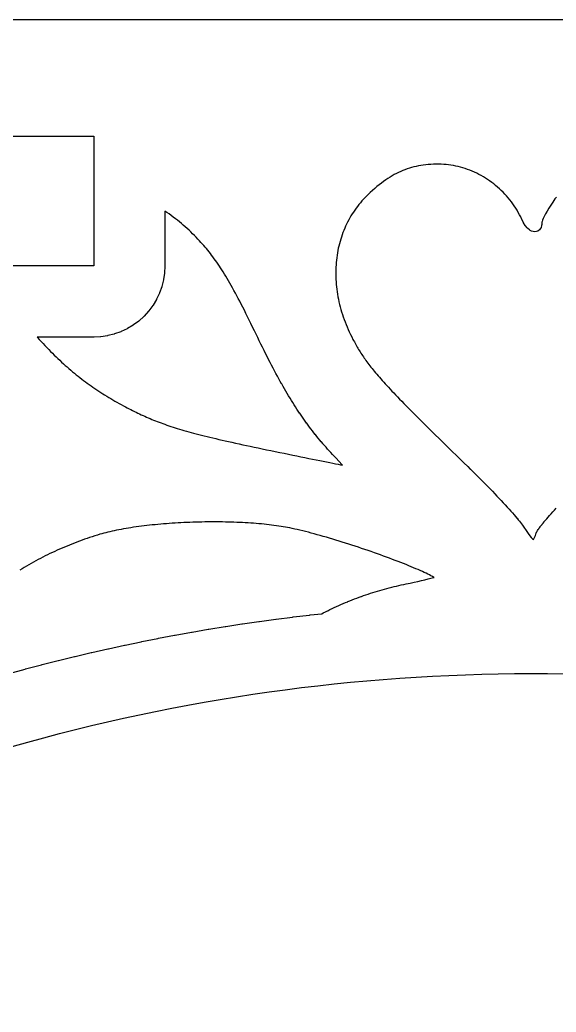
# Model space of a CAD drawing. Header units: millimetres. Extents: x 10 to 410, y 18 to 283.
# Drawn here: x 289.78 to 302.6, y 257.91 to 281.62 of the extents above; entities that cross this region are included whole.
import ezdxf

# ---------------------------------------------------------------- set-up
doc = ezdxf.new("R2010")
doc.units = ezdxf.units.MM
doc.layers.add('CUT', color=1, linetype='Continuous')

msp = doc.modelspace()

# ---------------------------------------------------------------- linework, layer by layer
at = {"layer": 'CUT'}
for points in [[(337, 160.3782), (372, 221), (337, 281.6218), (267, 281.6218), (232, 221), (267, 160.3782)], [(283.45, 278.8417), (291.55, 278.8417), (291.55, 275.7417), (283.45, 275.7417)], [(290.1929, 274.0417), (290.2026, 274.031), (290.2481, 273.9811), (290.2934, 273.9321), (290.3385, 273.8838), (290.3832, 273.8365), (290.4279, 273.7899), (290.4722, 273.7441), (290.5165, 273.6992), (290.5607, 273.6549), (290.6046, 273.6115), (290.6485, 273.5687), (290.6923, 273.5267), (290.736, 273.4853), (290.7797, 273.4446), (290.8232, 273.4046), (290.8668, 273.3653), (290.9105, 273.3265), (290.954, 273.2884), (290.9977, 273.2509), (291.0414, 273.2139), (291.0851, 273.1776), (291.129, 273.1417), (291.1729, 273.1063), (291.217, 273.0715), (291.2612, 273.0371), (291.3055, 273.0034), (291.3501, 272.97), (291.3949, 272.937), (291.4398, 272.9045), (291.4851, 272.8724), (291.5305, 272.8407), (291.5763, 272.8093), (291.6224, 272.7783), (291.6686, 272.7476), (291.7153, 272.7173), (291.7623, 272.6873), (291.8097, 272.6576), (291.8576, 272.6281), (291.9057, 272.5989), (291.9543, 272.57), (292.0034, 272.5413), (292.0529, 272.5127), (292.1029, 272.4845), (292.1534, 272.4563), (292.2044, 272.4283), (292.2559, 272.4005), (292.308, 272.3728), (292.3507, 272.3505), (292.3932, 272.3284), (292.4354, 272.3069), (292.4773, 272.2857), (292.5191, 272.265), (292.5608, 272.2445), (292.6022, 272.2244), (292.6436, 272.2048), (292.6853, 272.1853), (292.7268, 272.1663), (292.7686, 272.1476), (292.8105, 272.129), (292.8526, 272.1108), (292.895, 272.0928), (292.9376, 272.0751), (292.9807, 272.0576), (293.0243, 272.0402), (293.0682, 272.0231), (293.1126, 272.0062), (293.1577, 271.9894), (293.2034, 271.9728), (293.2497, 271.9563), (293.2969, 271.9398), (293.3447, 271.9236), (293.3934, 271.9074), (293.4429, 271.8912), (293.4935, 271.8752), (293.5449, 271.8591), (293.5973, 271.8431), (293.6508, 271.8271), (293.7055, 271.8112), (293.7615, 271.7951), (293.8184, 271.779), (293.8767, 271.763), (293.9363, 271.7469), (293.9974, 271.7307), (294.0598, 271.7144), (294.1236, 271.698), (294.189, 271.6815), (294.2558, 271.6649), (294.3244, 271.6482), (294.3945, 271.6312), (294.4664, 271.6141), (294.54, 271.5969), (294.6154, 271.5795), (294.6925, 271.5618), (294.7717, 271.544), (294.8528, 271.5258), (294.9358, 271.5075), (295.0209, 271.4888), (295.108, 271.4698), (295.1973, 271.4507), (295.2888, 271.4312), (295.3825, 271.4113), (295.4784, 271.3912), (295.5767, 271.3707), (295.6773, 271.3498), (295.7804, 271.3285), (295.8859, 271.3069), (295.9939, 271.2848), (296.0984, 271.2635), (296.2016, 271.2425), (296.3031, 271.2218), (296.4027, 271.2015), (296.5006, 271.1816), (296.5961, 271.1621), (296.6892, 271.1431), (296.7799, 271.1247), (296.8678, 271.1068), (296.8679, 271.1068), (296.9527, 271.0894), (297.0345, 271.0728), (297.0346, 271.0728), (297.1131, 271.0568), (297.188, 271.0415), (297.2594, 271.0269), (297.3267, 271.0132), (297.3269, 271.0132), (297.3901, 271.0002), (297.4491, 270.9882), (297.4493, 270.9882), (297.4958, 270.9786), (297.4794, 270.9969), (297.4108, 271.0713), (297.3349, 271.1521), (297.2948, 271.1944), (297.2945, 271.1948), (297.2549, 271.2371), (297.2545, 271.2374), (297.2154, 271.2796), (297.2149, 271.2802), (297.1764, 271.3224), (297.176, 271.3229), (297.1379, 271.3652), (297.1375, 271.3656), (297.0999, 271.4078), (297.0994, 271.4083), (297.0622, 271.4507), (297.0619, 271.4512), (297.0251, 271.4936), (297.0246, 271.4942), (296.9883, 271.5367), (296.9878, 271.5372), (296.9518, 271.58), (296.9513, 271.5805), (296.9157, 271.6234), (296.9153, 271.6239), (296.88, 271.667), (296.8796, 271.6676), (296.8446, 271.711), (296.8441, 271.7116), (296.8094, 271.7553), (296.8089, 271.7559), (296.7745, 271.7999), (296.7741, 271.8005), (296.74, 271.8448), (296.7395, 271.8454), (296.7056, 271.8901), (296.7051, 271.8907), (296.6714, 271.9359), (296.6711, 271.9364), (296.6376, 271.9819), (296.637, 271.9826), (296.6037, 272.0287), (296.6033, 272.0293), (296.5702, 272.0758), (296.5698, 272.0764), (296.5368, 272.1235), (296.5364, 272.124), (296.5035, 272.1716), (296.5031, 272.1722), (296.4703, 272.2204), (296.4699, 272.2211), (296.4372, 272.27), (296.4368, 272.2706), (296.4042, 272.3201), (296.4038, 272.3206), (296.3712, 272.3708), (296.3709, 272.3714), (296.3383, 272.4223), (296.3379, 272.4229), (296.3054, 272.4745), (296.305, 272.475), (296.2724, 272.5275), (296.2721, 272.5281), (296.2395, 272.5813), (296.2392, 272.5818), (296.2065, 272.6359), (296.2062, 272.6364), (296.1734, 272.6914), (296.1731, 272.692), (296.1403, 272.7479), (296.14, 272.7483), (296.107, 272.8051), (296.1067, 272.8056), (296.0736, 272.8634), (296.0734, 272.8638), (296.0401, 272.9225), (296.0398, 272.923), (296.0064, 272.9828), (296.0062, 272.9832), (295.9725, 273.0441), (295.9722, 273.0446), (295.9384, 273.1065), (295.9382, 273.1069), (295.9041, 273.17), (295.904, 273.1703), (295.8696, 273.2345), (295.8693, 273.2349), (295.8347, 273.3003), (295.8345, 273.3007), (295.7996, 273.3673), (295.7995, 273.3676), (295.7642, 273.4355), (295.764, 273.4359), (295.7285, 273.505), (295.7283, 273.5053), (295.6924, 273.5758), (295.6923, 273.5761), (295.656, 273.6479), (295.6558, 273.6481), (295.6191, 273.7212), (295.619, 273.7216), (295.5819, 273.7962), (295.5818, 273.7963), (295.5442, 273.8722), (295.544, 273.8726), (295.506, 273.9501), (295.5059, 273.9502), (295.4674, 274.0291), (295.4673, 274.0295), (295.4284, 274.11), (295.4283, 274.1101), (295.3888, 274.1921), (295.3467, 274.2797), (295.3054, 274.3647), (295.265, 274.4474), (295.2255, 274.5277), (295.1866, 274.6058), (295.1486, 274.6817), (295.1113, 274.7554), (295.0746, 274.8272), (295.0386, 274.8968), (295.0031, 274.9645), (294.9683, 275.0303), (294.9339, 275.0942), (294.9001, 275.1564), (294.8667, 275.2168), (294.8337, 275.2756), (294.8012, 275.3328), (294.769, 275.3884), (294.7372, 275.4425), (294.7056, 275.4951), (294.6742, 275.5464), (294.643, 275.5965), (294.6122, 275.6452), (294.5813, 275.6927), (294.5506, 275.7391), (294.5199, 275.7845), (294.4893, 275.8287), (294.4587, 275.8721), (294.428, 275.9146), (294.3973, 275.9563), (294.3664, 275.9973), (294.3353, 276.0375), (294.3042, 276.0771), (294.2727, 276.1161), (294.2409, 276.1546), (294.2089, 276.1927), (294.1765, 276.2304), (294.1437, 276.2678), (294.1105, 276.3048), (294.0769, 276.3416), (294.0368, 276.3844), (293.9961, 276.4268), (293.9546, 276.4689), (293.9123, 276.5107), (293.8693, 276.552), (293.8254, 276.5931), (293.7809, 276.6338), (293.7355, 276.6741), (293.6895, 276.7141), (293.6428, 276.7536), (293.5954, 276.7928), (293.5473, 276.8316), (293.4986, 276.8699), (293.4492, 276.9079), (293.3993, 276.9454), (293.3487, 276.9824), (293.2974, 277.019), (293.25, 277.0521), (293.25, 275.7417), (293.2499, 275.7368), (293.2422, 275.5799), (293.2412, 275.5701), (293.2182, 275.4148), (293.2163, 275.4052), (293.1781, 275.2529), (293.1753, 275.2435), (293.1224, 275.0957), (293.1186, 275.0867), (293.0515, 274.9447), (293.0469, 274.936), (292.9662, 274.8013), (292.9607, 274.7931), (292.8671, 274.667), (292.8609, 274.6594), (292.7555, 274.5431), (292.7486, 274.5362), (292.6322, 274.4307), (292.6246, 274.4245), (292.4985, 274.331), (292.4903, 274.3255), (292.3556, 274.2448), (292.347, 274.2402), (292.2051, 274.173), (292.196, 274.1692), (292.0482, 274.1163), (292.0388, 274.1135), (291.8864, 274.0754), (291.8768, 274.0735), (291.7215, 274.0505), (291.7117, 274.0495), (291.5549, 274.0418), (291.55, 274.0417)]]:
    msp.add_lwpolyline(points, close=True, dxfattribs=at)
for points in [[(302.6058, 277.3862), (302.572, 277.3406), (302.5201, 277.2668), (302.4708, 277.1931), (302.4249, 277.1208), (302.383, 277.0512), (302.346, 276.9859), (302.3146, 276.9262), (302.2898, 276.874), (302.2724, 276.8317), (302.2635, 276.8037), (302.2608, 276.7853), (302.2562, 276.7283), (302.2518, 276.7062), (302.2381, 276.6629), (302.2214, 276.6313), (302.2001, 276.6042), (302.1588, 276.5732), (302.1312, 276.5621), (302.0808, 276.5558), (302.0483, 276.5601), (302.0145, 276.5709), (301.9782, 276.5902), (301.9592, 276.6033), (301.9206, 276.6371), (301.9095, 276.6485), (301.8697, 276.6965), (301.8625, 276.7063), (301.823, 276.7679), (301.8181, 276.7766), (301.78, 276.8515), (301.7787, 276.8542), (301.7519, 276.9108), (301.7244, 276.9653), (301.6954, 277.0189), (301.6648, 277.0716), (301.6329, 277.1235), (301.5997, 277.1744), (301.5652, 277.2242), (301.5293, 277.2732), (301.4921, 277.3211), (301.4538, 277.3679), (301.4142, 277.4136), (301.3734, 277.4583), (301.3317, 277.5019), (301.2887, 277.5442), (301.2447, 277.5856), (301.1997, 277.6257), (301.1538, 277.6645), (301.107, 277.7021), (301.0591, 277.7384), (301.0104, 277.7735), (300.9609, 277.8072), (300.9107, 277.8396), (300.8595, 277.8707), (300.8079, 277.9004), (300.7553, 277.9285), (300.7022, 277.9555), (300.6487, 277.9808), (300.5943, 278.0046), (300.5394, 278.027), (300.4841, 278.048), (300.4284, 278.0673), (300.3722, 278.085), (300.3156, 278.1011), (300.2587, 278.1157), (300.2015, 278.1286), (300.1439, 278.1399), (300.0861, 278.1495), (300.0282, 278.1574), (299.9701, 278.1636), (299.9118, 278.168), (299.8533, 278.1706), (299.7945, 278.1716), (299.7295, 278.1709), (299.6656, 278.1691), (299.6031, 278.1659), (299.5419, 278.1614), (299.4821, 278.1557), (299.4233, 278.1486), (299.3659, 278.1402), (299.3094, 278.1302), (299.2538, 278.119), (299.1992, 278.1063), (299.1452, 278.0921), (299.0919, 278.0765), (299.0393, 278.0592), (298.9871, 278.0405), (298.9354, 278.0202), (298.8841, 277.9982), (298.833, 277.9746), (298.782, 277.9492), (298.7311, 277.9221), (298.6803, 277.8932), (298.6293, 277.8624), (298.5782, 277.8298), (298.5269, 277.7954), (298.4753, 277.7589), (298.4233, 277.7204), (298.371, 277.68), (298.318, 277.6374), (298.2647, 277.5929), (298.2106, 277.5461), (298.156, 277.4974), (298.1141, 277.4584), (298.0733, 277.4187), (298.0336, 277.3783), (297.995, 277.3372), (297.9574, 277.2953), (297.9209, 277.2526), (297.8856, 277.2094), (297.8513, 277.1653), (297.818, 277.1206), (297.7858, 277.0753), (297.7548, 277.0293), (297.7248, 276.9826), (297.6959, 276.9354), (297.6681, 276.8875), (297.6414, 276.8391), (297.6157, 276.7901), (297.5912, 276.7404), (297.5678, 276.6903), (297.5455, 276.6397), (297.5242, 276.5884), (297.5041, 276.5367), (297.485, 276.4845), (297.4671, 276.4318), (297.4503, 276.3786), (297.4346, 276.3251), (297.4199, 276.271), (297.4064, 276.2166), (297.3941, 276.1617), (297.3828, 276.1064), (297.3727, 276.0508), (297.3636, 275.9948), (297.3557, 275.9385), (297.3489, 275.882), (297.3433, 275.825), (297.3389, 275.7677), (297.3355, 275.7101), (297.3333, 275.6523), (297.3322, 275.5942), (297.3322, 275.5359), (297.3335, 275.4774), (297.3358, 275.4186), (297.3393, 275.3597), (297.3439, 275.3006), (297.3497, 275.2413), (297.3567, 275.1819), (297.3648, 275.1224), (297.3742, 275.0627), (297.3846, 275.0029), (297.3963, 274.9431), (297.4091, 274.8832), (297.4231, 274.8232), (297.4382, 274.7632), (297.4546, 274.7032), (297.4722, 274.6431), (297.4908, 274.5831), (297.5107, 274.5232), (297.5318, 274.4632), (297.5541, 274.4033), (297.5776, 274.3435), (297.6022, 274.2838), (297.6281, 274.2241), (297.6552, 274.1647), (297.6834, 274.1053), (297.7129, 274.046), (297.7437, 273.9868), (297.7604, 273.9556), (297.7772, 273.9244), (297.794, 273.8939), (297.811, 273.8635), (297.8279, 273.8335), (297.8451, 273.8037), (297.8625, 273.7741), (297.88, 273.7448), (297.8979, 273.7155), (297.916, 273.6863), (297.9345, 273.6572), (297.9534, 273.6279), (297.9728, 273.5986), (297.9926, 273.5691), (298.0129, 273.5395), (298.0339, 273.5097), (298.0553, 273.4796), (298.0775, 273.4492), (298.1003, 273.4184), (298.1238, 273.3873), (298.1482, 273.3556), (298.1733, 273.3234), (298.1994, 273.2907), (298.2262, 273.2574), (298.2539, 273.2236), (298.2828, 273.189), (298.3126, 273.1536), (298.3434, 273.1176), (298.3754, 273.0808), (298.4086, 273.043), (298.4429, 273.0043), (298.4783, 272.9647), (298.515, 272.9242), (298.553, 272.8827), (298.5924, 272.84), (298.6331, 272.7963), (298.6753, 272.7514), (298.7188, 272.7054), (298.764, 272.658), (298.8106, 272.6094), (298.8587, 272.5594), (298.9084, 272.5082), (298.9599, 272.4555), (299.0131, 272.4013), (299.0678, 272.3456), (299.1243, 272.2885), (299.1827, 272.2298), (299.2429, 272.1694), (299.305, 272.1074), (299.369, 272.0436), (299.4349, 271.9781), (299.5028, 271.9108), (299.5728, 271.8417), (299.6449, 271.7706), (299.719, 271.6977), (299.7953, 271.6228), (299.8738, 271.5458), (299.9545, 271.4669), (300.0375, 271.3858), (300.1227, 271.3026), (300.2104, 271.2172), (300.3004, 271.1295), (300.3927, 271.0397), (300.4877, 270.9473), (300.5485, 270.8881), (300.5488, 270.8879), (300.6094, 270.8284), (300.6096, 270.8281), (300.6699, 270.7685), (300.6702, 270.7682), (300.7301, 270.7085), (300.7303, 270.7084), (300.7897, 270.6489), (300.7899, 270.6486), (300.8488, 270.5892), (300.8491, 270.589), (300.9072, 270.53), (300.9075, 270.5297), (300.9648, 270.471), (300.9649, 270.4708), (301.0214, 270.4127), (301.0217, 270.4124), (301.0771, 270.355), (301.0773, 270.3548), (301.1316, 270.2981), (301.1318, 270.2978), (301.1849, 270.242), (301.1852, 270.2418), (301.237, 270.187), (301.2373, 270.1867), (301.2877, 270.1329), (301.2879, 270.1326), (301.3367, 270.0801), (301.337, 270.0799), (301.3843, 270.0287), (301.3846, 270.0283), (301.4301, 269.9785), (301.4305, 269.9781), (301.4742, 269.9298), (301.4745, 269.9294), (301.5162, 269.8828), (301.5166, 269.8823), (301.5563, 269.8374), (301.5567, 269.837), (301.5943, 269.794), (301.5948, 269.7934), (301.6301, 269.7524), (301.6306, 269.7519), (301.6636, 269.713), (301.6642, 269.7122), (301.6947, 269.6755), (301.6954, 269.6747), (301.7234, 269.6403), (301.7241, 269.6393), (301.7494, 269.6074), (301.7504, 269.6062), (301.773, 269.5768), (301.7743, 269.5751), (301.794, 269.5483), (301.7955, 269.5462), (301.8122, 269.5222), (301.8141, 269.5194), (301.8278, 269.4982), (301.8283, 269.4975), (301.8805, 269.415), (301.9274, 269.3463), (301.9694, 269.2908), (302.0059, 269.2487), (302.0357, 269.2205), (302.0561, 269.2062), (302.057, 269.2058), (302.0683, 269.2204), (302.0859, 269.2523), (302.1052, 269.2988), (302.126, 269.3613), (302.1278, 269.3661), (302.1318, 269.3763), (302.1359, 269.3854), (302.1423, 269.3979), (302.1454, 269.4036), (302.1543, 269.4185), (302.1564, 269.4218), (302.1676, 269.439), (302.1695, 269.4418), (302.1831, 269.4612), (302.1842, 269.4627), (302.2, 269.4844), (302.2012, 269.486), (302.2193, 269.5098), (302.2203, 269.5112), (302.2407, 269.5371), (302.2412, 269.5377), (302.2636, 269.5657), (302.2644, 269.5666), (302.289, 269.5966), (302.2894, 269.5971), (302.316, 269.6291), (302.3167, 269.6299), (302.3454, 269.6637), (302.3456, 269.664), (302.3762, 269.6998), (302.3766, 269.7003), (302.4091, 269.7378), (302.4095, 269.7382), (302.4439, 269.7775), (302.4442, 269.7779), (302.4805, 269.8189), (302.4807, 269.8191), (302.5187, 269.8618), (302.519, 269.8621), (302.5588, 269.9064), (302.559, 269.9067), (302.6005, 269.9526)], [(289.5271, 266.0035), (289.906, 266.1068), (289.9065, 266.1069), (289.92, 266.1105), (289.9203, 266.1106), (290.3, 266.2106), (290.3006, 266.2107), (290.3142, 266.2142), (290.3145, 266.2143), (290.6951, 266.311), (290.6953, 266.3111), (290.7088, 266.3145), (290.7094, 266.3146), (291.091, 266.4079), (291.1045, 266.4112), (291.1053, 266.4114), (291.4876, 266.5014), (291.4883, 266.5016), (291.5019, 266.5047), (291.502, 266.5047), (291.885, 266.5914), (291.8856, 266.5916), (291.8992, 266.5946), (291.8995, 266.5946), (292.2833, 266.6779), (292.2836, 266.678), (292.2972, 266.6809), (292.2977, 266.681), (292.6822, 266.761), (292.6826, 266.7611), (292.6963, 266.7639), (292.6968, 266.764), (293.082, 266.8406), (293.0829, 266.8407), (293.0965, 266.8433), (293.4823, 266.9166), (293.483, 266.9168), (293.4967, 266.9193), (293.4969, 266.9193), (293.8833, 266.9892), (293.884, 266.9893), (293.8978, 266.9917), (293.898, 266.9918), (294.285, 267.0583), (294.2855, 267.0583), (294.2993, 267.0606), (294.2996, 267.0607), (294.6872, 267.1239), (294.6876, 267.124), (294.7014, 267.1262), (294.7019, 267.1262), (295.09, 267.1859), (295.0902, 267.186), (295.104, 267.1881), (295.1047, 267.1882), (295.4933, 267.2445), (295.494, 267.2446), (295.5078, 267.2465), (295.5079, 267.2465), (295.8971, 267.2995), (295.8977, 267.2996), (295.9115, 267.3014), (295.9118, 267.3014), (296.3014, 267.351), (296.3018, 267.351), (296.3156, 267.3527), (296.3161, 267.3528), (296.7061, 267.3989), (296.7064, 267.3989), (296.7203, 267.4005), (296.7208, 267.4006), (296.9985, 267.4312), (297.0337, 267.4494), (297.0343, 267.4497), (297.0861, 267.476), (297.0868, 267.4763), (297.1386, 267.5021), (297.1395, 267.5026), (297.1916, 267.5279), (297.192, 267.5281), (297.2441, 267.5531), (297.2449, 267.5534), (297.2971, 267.5779), (297.2978, 267.5783), (297.3502, 267.6024), (297.351, 267.6027), (297.4035, 267.6263), (297.4041, 267.6266), (297.4567, 267.6498), (297.4575, 267.6501), (297.5103, 267.6729), (297.5109, 267.6732), (297.5638, 267.6956), (297.5645, 267.6959), (297.6175, 267.7179), (297.6183, 267.7182), (297.6715, 267.7397), (297.672, 267.7399), (297.7253, 267.7611), (297.7262, 267.7614), (297.7796, 267.7821), (297.7803, 267.7824), (297.8339, 267.8027), (297.8346, 267.803), (297.8884, 267.8229), (297.8891, 267.8231), (297.943, 267.8426), (297.9439, 267.843), (297.998, 267.862), (297.9985, 267.8621), (298.0527, 267.8808), (298.0534, 267.8811), (298.1078, 267.8994), (298.1085, 267.8996), (298.1631, 267.9175), (298.1639, 267.9178), (298.2187, 267.9353), (298.2194, 267.9355), (298.2743, 267.9526), (298.275, 267.9528), (298.3301, 267.9695), (298.3308, 267.9697), (298.3861, 267.986), (298.3868, 267.9862), (298.4422, 268.0021), (298.443, 268.0023), (298.4987, 268.0178), (298.4992, 268.018), (298.555, 268.0332), (298.5558, 268.0334), (298.6119, 268.0482), (298.6127, 268.0484), (298.6689, 268.0627), (298.6693, 268.0628), (298.7257, 268.0769), (298.7267, 268.0771), (298.7834, 268.0907), (298.7841, 268.0909), (298.8409, 268.1041), (298.8415, 268.1042), (298.8986, 268.1171), (298.8991, 268.1173), (298.9564, 268.1299), (298.9573, 268.13), (299.0147, 268.1421), (299.1121, 268.1627), (299.2064, 268.1832), (299.2972, 268.2033), (299.3835, 268.2231), (299.4644, 268.2421), (299.5395, 268.2605), (299.6075, 268.2775), (299.6676, 268.2934), (299.6827, 268.2976), (299.6718, 268.304), (299.6418, 268.3209), (299.6087, 268.3386), (299.5727, 268.3572), (299.5339, 268.3765), (299.4924, 268.3967), (299.4484, 268.4174), (299.4018, 268.4387), (299.3529, 268.4607), (299.3018, 268.4832), (299.2485, 268.5061), (299.1931, 268.5296), (299.1358, 268.5535), (299.0766, 268.5778), (299.0157, 268.6024), (298.953, 268.6273), (298.8888, 268.6526), (298.8231, 268.6781), (298.7561, 268.7037), (298.6876, 268.7296), (298.618, 268.7557), (298.5472, 268.7817), (298.4753, 268.808), (298.4027, 268.8343), (298.329, 268.8606), (298.2548, 268.8869), (298.1797, 268.913), (298.1041, 268.9391), (298.028, 268.9651), (297.9515, 268.991), (297.8747, 269.0167), (297.7977, 269.0421), (297.7205, 269.0673), (297.6434, 269.0922), (297.5662, 269.1168), (297.4892, 269.1411), (297.4125, 269.1648), (297.336, 269.1883), (297.2601, 269.2113), (297.1846, 269.2338), (297.1096, 269.2558), (297.0355, 269.2773), (296.962, 269.298), (296.8895, 269.3183), (296.8179, 269.3379), (296.7473, 269.3567), (296.678, 269.375), (296.61, 269.3923), (296.543, 269.409), (296.4777, 269.4248), (296.4139, 269.4399), (296.3517, 269.4539), (296.2912, 269.4671), (296.2326, 269.4793), (296.1824, 269.4893), (296.131, 269.4988), (296.0783, 269.508), (296.0244, 269.5169), (295.9695, 269.5254), (295.9134, 269.5335), (295.8563, 269.5414), (295.7983, 269.5488), (295.7392, 269.5559), (295.6793, 269.5626), (295.6184, 269.5689), (295.5566, 269.5749), (295.494, 269.5807), (295.4308, 269.5859), (295.3667, 269.5909), (295.3019, 269.5955), (295.2365, 269.5998), (295.1704, 269.6037), (295.1037, 269.6072), (295.0366, 269.6105), (294.9689, 269.6133), (294.9006, 269.6159), (294.8321, 269.618), (294.763, 269.6198), (294.6936, 269.6213), (294.6239, 269.6225), (294.554, 269.6233), (294.4836, 269.6237), (294.4131, 269.6238), (294.3424, 269.6236), (294.2716, 269.6231), (294.2007, 269.6222), (294.1297, 269.6209), (294.0586, 269.6194), (293.9876, 269.6175), (293.9166, 269.6153), (293.8456, 269.6128), (293.7748, 269.6099), (293.7042, 269.6067), (293.6337, 269.6031), (293.5634, 269.5993), (293.4934, 269.5951), (293.4236, 269.5906), (293.3544, 269.5859), (293.2853, 269.5807), (293.2167, 269.5752), (293.1486, 269.5695), (293.0808, 269.5633), (293.0136, 269.557), (292.9471, 269.5502), (292.881, 269.5432), (292.8156, 269.536), (292.751, 269.5282), (292.6869, 269.5203), (292.6236, 269.5121), (292.5612, 269.5036), (292.4994, 269.4947), (292.4386, 269.4856), (292.3786, 269.4761), (292.3196, 269.4664), (292.2616, 269.4563), (292.2045, 269.4461), (292.1486, 269.4354), (292.0936, 269.4245), (292.0398, 269.4134), (291.9871, 269.4019), (291.9358, 269.3902), (291.8856, 269.3782), (291.8366, 269.3659), (291.7891, 269.3535), (291.743, 269.3406), (291.6979, 269.3275), (291.636, 269.3088), (291.5742, 269.2896), (291.5127, 269.2699), (291.4512, 269.2497), (291.3901, 269.2292), (291.3293, 269.208), (291.2686, 269.1865), (291.2083, 269.1646), (291.148, 269.142), (291.0881, 269.1192), (291.0284, 269.0958), (290.969, 269.0721), (290.9098, 269.0478), (290.8509, 269.0231), (290.7922, 268.998), (290.7337, 268.9724), (290.6756, 268.9465), (290.6177, 268.92), (290.56, 268.8931), (290.5027, 268.8658), (290.4455, 268.838), (290.3887, 268.8099), (290.3321, 268.7812), (290.2758, 268.7522), (290.2198, 268.7228), (290.1641, 268.6929), (290.1086, 268.6625), (290.0534, 268.6318), (289.9986, 268.6007), (289.944, 268.5691), (289.8897, 268.5371), (289.8357, 268.5047), (289.7819, 268.4719)], [(289.5963, 264.2568), (289.9743, 264.3634), (290.3531, 264.4667), (290.7329, 264.5666), (291.1135, 264.6633), (291.495, 264.7566), (291.8772, 264.8467), (292.2602, 264.9333), (292.644, 265.0166), (293.0284, 265.0966), (293.4136, 265.1732), (293.7994, 265.2465), (294.1858, 265.3163), (294.5729, 265.3829), (294.9604, 265.446), (295.3486, 265.5057), (295.7372, 265.5621), (296.1263, 265.615), (296.5159, 265.6646), (296.9059, 265.7107), (297.2962, 265.7535), (297.6869, 265.7928), (298.078, 265.8288), (298.4693, 265.8613), (298.861, 265.8904), (299.2528, 265.9161), (299.6449, 265.9383), (300.0371, 265.9572), (300.4295, 265.9726), (300.822, 265.9846), (301.2146, 265.9931), (301.6073, 265.9983), (302, 266), (302.3927, 265.9983), (302.7854, 265.9931)]]:
    msp.add_lwpolyline(points, dxfattribs=at)

doc.saveas('drawing.dxf')
